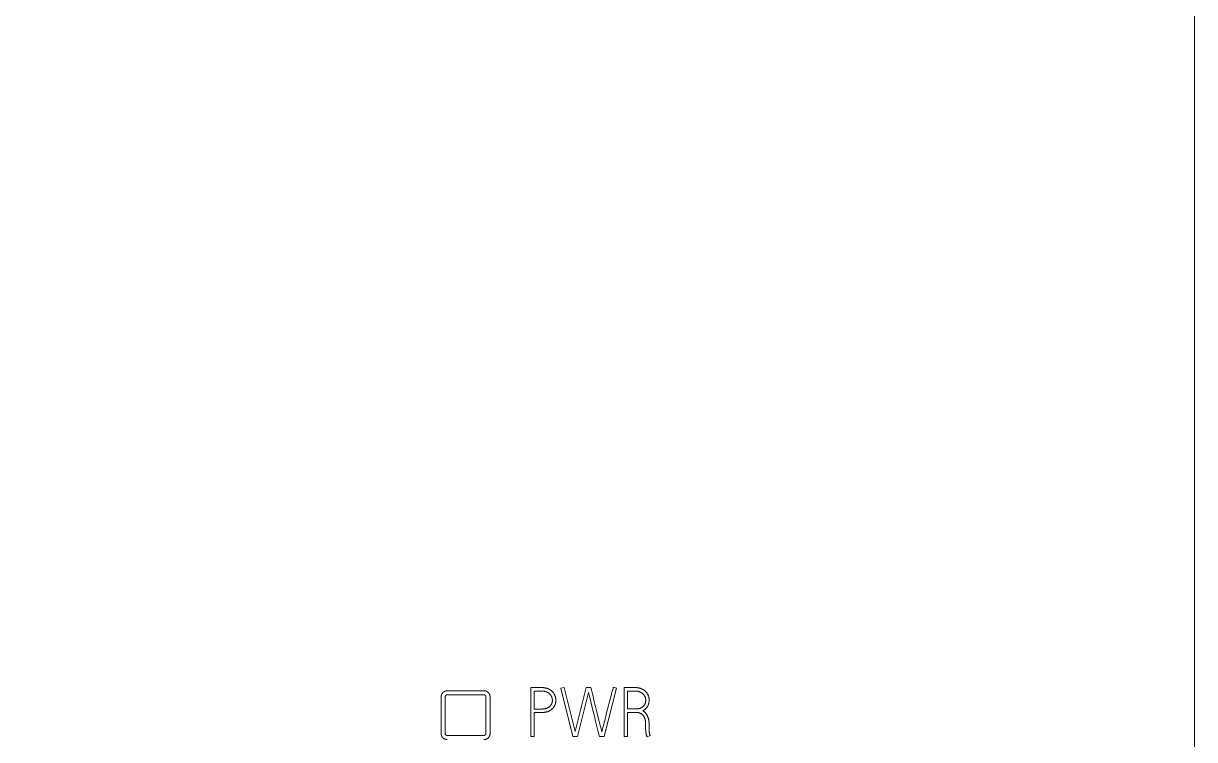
# Model space of a CAD drawing. Header units: millimetres. Extents: x 42356 to 50646, y 31507 to 39566.
# Drawn here: x 47638.77 to 47667.53, y 33808.06 to 33825.65 of the extents above; entities that cross this region are included whole.
import ezdxf

# ---------------------------------------------------------------- set-up
doc = ezdxf.new("R2010")
doc.units = ezdxf.units.MM
doc.set_wipeout_variables(frame=1)
doc.layers.add('000-PI-Oprema', color=30, linetype='Continuous', lineweight=5)

# ---------------------------------------------------------------- blocks, each defined once
blk = doc.blocks.new('PLC_CARD')
blk.add_wipeout([(0, 54.264), (4.898, 54.264), (4.898, 54.031), (5.717, 54.031), (5.717, 56.214), (9.283, 56.214), (9.283, 54.031), (10.09, 54.031), (10.09, 54.264), (15, 54.264), (15, -15.036), (10.09, -15.036), (10.09, -14.803), (9.283, -14.804), (9.283, -16.986), (5.717, -16.986), (5.717, -14.803), (4.898, -14.803), (4.898, -15.036), (0, -15.036)]).dxf.layer = '000-PI-Oprema'
blk = doc.blocks.new('A101_6ES7512-1DK01-0AB0')
at = {"layer": '000-PI-Oprema', "ltscale": 0.25}
blk.add_line((100, 58.55), (100, -58.55), dxfattribs=at)
at = {"layer": '000-PI-Oprema'}
for p, q in [((82.55, -6.5), (81.65, -6.5)), ((82.55, -6.6), (81.65, -6.6)), ((83.7, -7.623), (83.7, -6.423)), ((83.7, -6.423), (83.976, -6.423)), ((83.785, -6.508), (83.785, -6.949)), ((83.976, -6.508), (83.785, -6.508)), ((84.436, -6.438), (84.517, -6.418)), ((84.734, -7.623), (84.436, -6.438)), ((84.517, -6.418), (84.79, -7.503)), ((84.79, -7.503), (85.06, -6.423)), ((85.118, -6.54), (84.847, -7.623)), ((85.06, -6.423), (85.175, -6.423)), ((85.233, -7.007), (85.133, -6.603)), ((85.175, -6.423), (85.196, -6.508)), ((85.196, -6.508), (85.212, -6.572)), ((85.212, -6.572), (85.228, -6.635)), ((85.807, -6.438), (85.501, -7.623)), ((85.726, -6.416), (85.807, -6.438)), ((85.992, -6.423), (85.992, -7.623)), ((86.268, -6.423), (85.992, -6.423)), ((86.077, -6.947), (86.077, -6.508)), ((86.077, -6.508), (86.268, -6.508)), ((81.5, -6.65), (81.5, -7.55)), ((81.6, -6.65), (81.6, -7.55)), ((82.6, -7.55), (82.6, -6.65)), ((82.7, -7.55), (82.7, -6.65)), ((85.228, -6.635), (85.244, -6.699)), ((85.244, -6.699), (85.26, -6.763)), ((85.26, -6.763), (85.276, -6.826)), ((85.276, -6.826), (85.292, -6.89)), ((85.292, -6.89), (85.323, -7.018)), ((86.523, -6.734), (86.523, -6.729)), ((83.785, -6.949), (83.976, -6.949)), ((83.785, -7.034), (83.785, -7.623)), ((83.976, -7.034), (83.785, -7.034)), ((85.269, -7.156), (85.233, -7.007)), ((85.285, -7.22), (85.269, -7.156)), ((85.323, -7.018), (85.375, -7.231)), ((86.281, -6.947), (86.077, -6.947)), ((86.077, -7.623), (86.077, -7.032)), ((86.077, -7.032), (86.278, -7.032)), ((86.303, -7.033), (86.294, -7.033)), ((86.311, -7.034), (86.303, -7.033)), ((86.319, -7.035), (86.311, -7.034)), ((86.319, -7.035), (86.327, -7.036)), ((86.327, -7.036), (86.319, -7.035)), ((86.327, -7.036), (86.335, -7.037)), ((86.335, -7.037), (86.343, -7.039)), ((86.343, -7.039), (86.351, -7.041)), ((86.351, -7.041), (86.359, -7.043)), ((86.358, -7.043), (86.366, -7.045)), ((86.366, -7.045), (86.374, -7.048)), ((86.374, -7.048), (86.382, -7.051)), ((86.381, -7.051), (86.386, -7.052)), ((86.385, -7.052), (86.389, -7.054)), ((86.389, -7.054), (86.393, -7.056)), ((86.392, -7.055), (86.397, -7.057)), ((86.396, -7.057), (86.4, -7.059)), ((86.4, -7.059), (86.404, -7.061)), ((86.403, -7.061), (86.407, -7.063)), ((85.3, -7.284), (85.285, -7.22)), ((85.316, -7.347), (85.3, -7.284)), ((85.332, -7.411), (85.316, -7.347)), ((85.348, -7.475), (85.332, -7.411)), ((85.364, -7.538), (85.348, -7.475)), ((85.375, -7.231), (85.396, -7.316)), ((85.396, -7.316), (85.406, -7.358)), ((85.406, -7.358), (85.417, -7.4)), ((85.417, -7.4), (85.428, -7.443)), ((85.457, -7.456), (85.476, -7.38)), ((85.476, -7.38), (85.516, -7.227)), ((86.521, -7.324), (86.521, -7.452)), ((86.604, -7.412), (86.604, -7.436)), ((86.604, -7.442), (86.604, -7.435)), ((86.606, -7.382), (86.606, -7.348)), ((81.65, -7.6), (82.55, -7.6)), ((83.785, -7.623), (83.7, -7.623)), ((84.847, -7.623), (84.734, -7.623)), ((85.386, -7.623), (85.364, -7.538)), ((85.501, -7.623), (85.386, -7.623)), ((85.992, -7.623), (86.077, -7.623)), ((86.554, -7.631), (86.633, -7.601)), ((86.607, -7.495), (86.607, -7.488))]:
    blk.add_line(p, q, dxfattribs=at)
for points in [[(81.65, -6.5), (81.647, -6.5), (81.644, -6.5), (81.641, -6.5), (81.637, -6.501), (81.634, -6.501), (81.631, -6.501), (81.628, -6.502), (81.625, -6.502), (81.622, -6.503), (81.619, -6.503), (81.616, -6.504), (81.613, -6.505), (81.61, -6.506), (81.607, -6.506), (81.604, -6.507), (81.601, -6.508), (81.598, -6.509), (81.595, -6.511), (81.592, -6.512), (81.589, -6.513), (81.586, -6.514), (81.583, -6.516), (81.581, -6.517), (81.578, -6.519), (81.575, -6.52), (81.572, -6.522), (81.57, -6.523), (81.567, -6.525), (81.564, -6.527), (81.562, -6.529), (81.559, -6.53), (81.557, -6.532), (81.554, -6.534), (81.552, -6.536), (81.55, -6.539), (81.547, -6.541), (81.545, -6.543), (81.543, -6.545), (81.541, -6.547), (81.539, -6.55), (81.537, -6.552), (81.535, -6.554), (81.533, -6.557), (81.531, -6.559), (81.529, -6.562), (81.527, -6.564), (81.525, -6.567), (81.523, -6.57), (81.522, -6.572), (81.52, -6.575), (81.519, -6.578), (81.517, -6.58), (81.516, -6.583), (81.514, -6.586), (81.513, -6.589), (81.512, -6.592), (81.511, -6.595), (81.509, -6.598), (81.508, -6.601), (81.507, -6.603), (81.506, -6.606), (81.506, -6.609), (81.505, -6.613), (81.504, -6.616), (81.503, -6.619), (81.503, -6.622), (81.502, -6.625), (81.502, -6.628), (81.501, -6.631), (81.501, -6.634), (81.501, -6.637), (81.5, -6.641), (81.5, -6.644), (81.5, -6.647), (81.5, -6.65)], [(81.65, -6.6), (81.649, -6.6), (81.647, -6.6), (81.646, -6.6), (81.645, -6.6), (81.643, -6.6), (81.642, -6.601), (81.641, -6.601), (81.64, -6.601), (81.638, -6.601), (81.637, -6.602), (81.636, -6.602), (81.635, -6.602), (81.633, -6.603), (81.632, -6.603), (81.631, -6.604), (81.63, -6.604), (81.628, -6.605), (81.627, -6.605), (81.626, -6.606), (81.625, -6.607), (81.624, -6.607), (81.623, -6.608), (81.622, -6.609), (81.621, -6.61), (81.619, -6.61), (81.618, -6.611), (81.617, -6.612), (81.616, -6.613), (81.616, -6.614), (81.615, -6.615), (81.614, -6.616), (81.613, -6.617), (81.612, -6.618), (81.611, -6.619), (81.61, -6.62), (81.609, -6.621), (81.609, -6.622), (81.608, -6.623), (81.607, -6.624), (81.607, -6.625), (81.606, -6.626), (81.605, -6.627), (81.605, -6.629), (81.604, -6.63), (81.604, -6.631), (81.603, -6.632), (81.603, -6.633), (81.602, -6.635), (81.602, -6.636), (81.602, -6.637), (81.601, -6.638), (81.601, -6.64), (81.601, -6.641), (81.601, -6.642), (81.6, -6.644), (81.6, -6.645), (81.6, -6.646), (81.6, -6.647), (81.6, -6.649), (81.6, -6.65)], [(82.7, -6.65), (82.7, -6.647), (82.7, -6.644), (82.7, -6.641), (82.699, -6.637), (82.699, -6.634), (82.699, -6.631), (82.698, -6.628), (82.698, -6.625), (82.697, -6.622), (82.697, -6.619), (82.696, -6.616), (82.695, -6.613), (82.694, -6.61), (82.694, -6.607), (82.693, -6.604), (82.692, -6.601), (82.691, -6.598), (82.689, -6.595), (82.688, -6.592), (82.687, -6.589), (82.686, -6.586), (82.684, -6.583), (82.683, -6.581), (82.681, -6.578), (82.68, -6.575), (82.678, -6.572), (82.677, -6.57), (82.675, -6.567), (82.673, -6.565), (82.671, -6.562), (82.67, -6.559), (82.668, -6.557), (82.666, -6.554), (82.664, -6.552), (82.662, -6.55), (82.659, -6.547), (82.657, -6.545), (82.655, -6.543), (82.653, -6.541), (82.65, -6.539), (82.648, -6.537), (82.646, -6.535), (82.643, -6.533), (82.641, -6.531), (82.638, -6.529), (82.636, -6.527), (82.633, -6.525), (82.631, -6.523), (82.628, -6.522), (82.625, -6.52), (82.622, -6.519), (82.62, -6.517), (82.617, -6.516), (82.614, -6.514), (82.611, -6.513), (82.608, -6.512), (82.605, -6.511), (82.602, -6.509), (82.6, -6.508), (82.597, -6.507), (82.594, -6.506), (82.591, -6.506), (82.587, -6.505), (82.584, -6.504), (82.581, -6.503), (82.578, -6.503), (82.575, -6.502), (82.572, -6.502), (82.569, -6.501), (82.566, -6.501), (82.563, -6.501), (82.559, -6.5), (82.556, -6.5), (82.553, -6.5), (82.55, -6.5)], [(82.6, -6.65), (82.6, -6.649), (82.6, -6.647), (82.6, -6.646), (82.6, -6.645), (82.6, -6.643), (82.599, -6.642), (82.599, -6.641), (82.599, -6.64), (82.599, -6.638), (82.598, -6.637), (82.598, -6.636), (82.598, -6.635), (82.597, -6.633), (82.597, -6.632), (82.596, -6.631), (82.596, -6.63), (82.595, -6.628), (82.595, -6.627), (82.594, -6.626), (82.593, -6.625), (82.593, -6.624), (82.592, -6.623), (82.591, -6.622), (82.59, -6.621), (82.59, -6.62), (82.589, -6.618), (82.588, -6.617), (82.587, -6.616), (82.586, -6.616), (82.585, -6.615), (82.584, -6.614), (82.583, -6.613), (82.582, -6.612), (82.581, -6.611), (82.58, -6.61), (82.579, -6.609), (82.578, -6.609), (82.577, -6.608), (82.576, -6.607), (82.575, -6.607), (82.574, -6.606), (82.573, -6.605), (82.571, -6.605), (82.57, -6.604), (82.569, -6.604), (82.568, -6.603), (82.567, -6.603), (82.565, -6.602), (82.564, -6.602), (82.563, -6.602), (82.562, -6.601), (82.56, -6.601), (82.559, -6.601), (82.558, -6.601), (82.556, -6.6), (82.555, -6.6), (82.554, -6.6), (82.553, -6.6), (82.551, -6.6), (82.55, -6.6)], [(83.976, -6.423), (83.982, -6.423), (83.987, -6.423), (83.993, -6.423), (83.998, -6.424), (84.004, -6.424), (84.009, -6.424), (84.014, -6.425), (84.02, -6.425), (84.025, -6.426), (84.031, -6.426), (84.036, -6.427), (84.041, -6.428), (84.047, -6.428), (84.052, -6.429), (84.057, -6.43), (84.063, -6.431), (84.068, -6.433), (84.073, -6.434), (84.079, -6.435), (84.084, -6.437), (84.089, -6.438), (84.094, -6.44), (84.099, -6.441), (84.105, -6.443), (84.11, -6.445), (84.115, -6.447), (84.12, -6.449), (84.125, -6.451), (84.13, -6.453), (84.135, -6.456), (84.14, -6.458), (84.145, -6.46), (84.15, -6.463), (84.155, -6.465), (84.159, -6.468), (84.164, -6.471), (84.169, -6.474), (84.173, -6.476), (84.178, -6.479), (84.183, -6.482), (84.187, -6.485), (84.192, -6.489), (84.196, -6.492), (84.2, -6.495), (84.205, -6.499), (84.209, -6.502), (84.213, -6.506), (84.217, -6.509), (84.221, -6.513), (84.225, -6.517), (84.229, -6.521), (84.233, -6.525), (84.236, -6.529), (84.24, -6.533), (84.244, -6.537), (84.247, -6.541), (84.25, -6.545), (84.254, -6.55), (84.257, -6.554), (84.26, -6.558), (84.263, -6.563), (84.266, -6.567), (84.269, -6.572), (84.272, -6.577), (84.275, -6.582), (84.278, -6.586), (84.28, -6.591), (84.283, -6.596), (84.285, -6.601), (84.287, -6.606), (84.29, -6.611), (84.292, -6.616), (84.294, -6.621), (84.296, -6.626), (84.298, -6.631), (84.299, -6.636), (84.301, -6.642), (84.303, -6.647), (84.304, -6.652), (84.306, -6.657), (84.307, -6.663), (84.308, -6.668), (84.309, -6.673), (84.31, -6.679), (84.311, -6.684), (84.312, -6.69), (84.313, -6.695), (84.314, -6.7), (84.314, -6.706), (84.315, -6.711), (84.315, -6.717), (84.316, -6.722), (84.316, -6.728), (84.316, -6.733), (84.316, -6.738), (84.316, -6.744), (84.316, -6.749), (84.315, -6.755), (84.315, -6.76), (84.314, -6.766), (84.314, -6.771), (84.313, -6.777), (84.312, -6.782), (84.311, -6.787), (84.31, -6.793), (84.309, -6.798), (84.308, -6.804), (84.307, -6.809), (84.305, -6.814), (84.304, -6.819), (84.302, -6.825), (84.301, -6.83), (84.299, -6.835), (84.297, -6.84), (84.295, -6.845), (84.293, -6.85), (84.291, -6.855), (84.289, -6.86), (84.286, -6.865), (84.284, -6.87), (84.281, -6.875), (84.279, -6.88), (84.276, -6.884), (84.273, -6.889), (84.27, -6.894), (84.267, -6.898), (84.264, -6.903), (84.261, -6.907), (84.257, -6.911), (84.254, -6.916), (84.25, -6.92), (84.247, -6.924), (84.243, -6.928), (84.239, -6.932), (84.236, -6.936), (84.232, -6.94), (84.228, -6.944), (84.224, -6.947), (84.22, -6.951), (84.216, -6.955), (84.211, -6.958), (84.207, -6.962), (84.203, -6.965), (84.198, -6.968), (84.194, -6.972), (84.19, -6.975), (84.185, -6.978), (84.18, -6.981), (84.176, -6.984), (84.171, -6.986), (84.166, -6.989), (84.162, -6.992), (84.157, -6.994), (84.152, -6.997), (84.147, -6.999), (84.142, -7.001), (84.137, -7.004), (84.132, -7.006), (84.127, -7.008), (84.122, -7.01), (84.116, -7.012), (84.111, -7.014), (84.106, -7.015), (84.101, -7.017), (84.096, -7.018), (84.09, -7.02), (84.085, -7.021), (84.08, -7.023), (84.074, -7.024), (84.069, -7.025), (84.064, -7.026), (84.058, -7.027), (84.053, -7.028), (84.048, -7.029), (84.042, -7.03), (84.037, -7.03), (84.031, -7.031), (84.026, -7.031), (84.02, -7.032), (84.015, -7.032), (84.009, -7.033), (84.004, -7.033), (83.998, -7.033), (83.993, -7.034), (83.987, -7.034), (83.982, -7.034), (83.976, -7.034)], [(83.976, -6.949), (83.983, -6.949), (83.99, -6.949), (83.997, -6.948), (84.004, -6.948), (84.011, -6.947), (84.018, -6.947), (84.025, -6.946), (84.032, -6.945), (84.039, -6.944), (84.046, -6.943), (84.053, -6.941), (84.059, -6.94), (84.066, -6.938), (84.073, -6.936), (84.079, -6.934), (84.086, -6.932), (84.093, -6.93), (84.099, -6.927), (84.105, -6.924), (84.112, -6.921), (84.118, -6.918), (84.124, -6.915), (84.13, -6.912), (84.136, -6.908), (84.142, -6.904), (84.148, -6.9), (84.153, -6.896), (84.159, -6.892), (84.164, -6.887), (84.169, -6.882), (84.174, -6.877), (84.179, -6.872), (84.183, -6.867), (84.188, -6.862), (84.192, -6.856), (84.196, -6.85), (84.2, -6.844), (84.203, -6.838), (84.207, -6.832), (84.21, -6.826), (84.213, -6.82), (84.216, -6.813), (84.218, -6.807), (84.22, -6.8), (84.222, -6.794), (84.224, -6.787), (84.226, -6.78), (84.227, -6.773), (84.229, -6.766), (84.23, -6.759), (84.23, -6.752), (84.231, -6.745), (84.231, -6.738), (84.231, -6.731), (84.231, -6.724), (84.23, -6.718), (84.229, -6.711), (84.228, -6.704), (84.227, -6.697), (84.226, -6.69), (84.224, -6.683), (84.223, -6.676), (84.221, -6.67), (84.218, -6.663), (84.216, -6.656), (84.213, -6.65), (84.21, -6.644), (84.207, -6.637), (84.204, -6.631), (84.201, -6.625), (84.197, -6.619), (84.193, -6.613), (84.189, -6.607), (84.185, -6.602), (84.181, -6.596), (84.177, -6.591), (84.172, -6.586), (84.167, -6.581), (84.162, -6.576), (84.157, -6.571), (84.152, -6.567), (84.146, -6.562), (84.141, -6.558), (84.135, -6.554), (84.129, -6.55), (84.123, -6.546), (84.117, -6.543), (84.111, -6.54), (84.105, -6.537), (84.099, -6.534), (84.093, -6.531), (84.086, -6.528), (84.08, -6.526), (84.073, -6.523), (84.066, -6.521), (84.06, -6.519), (84.053, -6.517), (84.046, -6.516), (84.039, -6.514), (84.032, -6.513), (84.025, -6.512), (84.018, -6.511), (84.011, -6.51), (84.004, -6.509), (83.997, -6.509), (83.99, -6.508), (83.983, -6.508), (83.976, -6.508)], [(85.133, -6.603), (85.128, -6.582), (85.123, -6.561), (85.118, -6.54)], [(85.673, -6.619), (85.68, -6.594), (85.686, -6.568), (85.693, -6.543), (85.699, -6.518), (85.706, -6.492), (85.712, -6.467), (85.719, -6.442), (85.726, -6.416)], [(86.453, -6.991), (86.463, -6.985), (86.474, -6.979), (86.484, -6.972), (86.493, -6.966), (86.503, -6.959), (86.512, -6.951), (86.521, -6.943), (86.525, -6.939), (86.529, -6.935), (86.533, -6.93), (86.537, -6.926), (86.541, -6.922), (86.545, -6.917), (86.549, -6.912), (86.552, -6.907), (86.556, -6.903), (86.559, -6.898), (86.565, -6.888), (86.571, -6.877), (86.577, -6.867), (86.582, -6.856), (86.586, -6.845), (86.59, -6.834), (86.594, -6.823), (86.597, -6.811), (86.6, -6.8), (86.602, -6.788), (86.604, -6.776), (86.606, -6.765), (86.607, -6.753), (86.607, -6.741), (86.607, -6.729), (86.607, -6.717), (86.606, -6.705), (86.605, -6.694), (86.603, -6.682), (86.601, -6.67), (86.598, -6.659), (86.595, -6.647), (86.592, -6.636), (86.588, -6.625), (86.583, -6.614), (86.579, -6.603), (86.573, -6.592), (86.568, -6.582), (86.562, -6.572), (86.555, -6.562), (86.548, -6.552), (86.541, -6.543), (86.534, -6.534), (86.526, -6.525), (86.517, -6.516), (86.509, -6.508), (86.5, -6.5), (86.491, -6.493), (86.481, -6.486), (86.471, -6.479), (86.461, -6.473), (86.451, -6.467), (86.441, -6.461), (86.43, -6.456), (86.419, -6.452), (86.408, -6.447), (86.397, -6.443), (86.386, -6.44), (86.374, -6.436), (86.363, -6.434), (86.351, -6.431), (86.339, -6.429), (86.328, -6.427), (86.316, -6.426), (86.304, -6.424), (86.292, -6.424), (86.28, -6.423), (86.268, -6.423)], [(86.268, -6.508), (86.275, -6.508), (86.282, -6.508), (86.289, -6.509)], [(86.283, -6.508), (86.278, -6.508), (86.273, -6.508)], [(86.288, -6.509), (86.296, -6.509), (86.303, -6.51), (86.309, -6.511), (86.316, -6.512), (86.323, -6.513), (86.33, -6.514), (86.336, -6.515), (86.343, -6.517), (86.35, -6.519), (86.356, -6.52), (86.363, -6.523), (86.369, -6.525), (86.376, -6.527), (86.382, -6.53), (86.388, -6.532), (86.394, -6.535), (86.4, -6.538), (86.406, -6.541), (86.412, -6.545), (86.418, -6.548), (86.424, -6.552), (86.43, -6.556), (86.435, -6.56), (86.441, -6.564), (86.446, -6.568), (86.451, -6.573), (86.456, -6.577), (86.461, -6.582), (86.466, -6.587), (86.47, -6.592), (86.475, -6.598), (86.479, -6.603), (86.483, -6.609), (86.487, -6.614), (86.49, -6.62), (86.494, -6.626), (86.497, -6.632), (86.5, -6.638), (86.503, -6.645), (86.506, -6.651), (86.509, -6.657), (86.511, -6.664), (86.513, -6.67), (86.515, -6.677), (86.517, -6.684), (86.518, -6.69), (86.519, -6.697), (86.521, -6.704), (86.521, -6.711), (86.522, -6.717), (86.523, -6.724)], [(86.303, -6.51), (86.298, -6.509), (86.293, -6.509)], [(86.323, -6.513), (86.318, -6.512), (86.313, -6.511), (86.308, -6.51)], [(86.395, -6.535), (86.39, -6.533), (86.386, -6.531), (86.381, -6.529), (86.376, -6.527), (86.372, -6.526), (86.367, -6.524), (86.362, -6.522), (86.357, -6.521), (86.353, -6.52), (86.348, -6.518), (86.343, -6.517), (86.338, -6.516), (86.333, -6.515), (86.328, -6.514)], [(86.408, -6.542), (86.404, -6.54), (86.399, -6.538)], [(86.425, -6.552), (86.421, -6.55), (86.417, -6.547), (86.412, -6.545)], [(86.441, -6.564), (86.437, -6.561), (86.433, -6.558), (86.429, -6.555)], [(86.453, -6.574), (86.449, -6.571), (86.445, -6.567)], [(86.517, -6.685), (86.516, -6.68), (86.514, -6.675), (86.513, -6.67), (86.511, -6.665), (86.51, -6.661), (86.508, -6.656), (86.506, -6.651), (86.504, -6.647), (86.502, -6.642), (86.5, -6.638), (86.498, -6.633), (86.495, -6.629), (86.493, -6.624), (86.49, -6.62), (86.488, -6.616), (86.485, -6.612), (86.482, -6.608), (86.479, -6.604), (86.476, -6.6), (86.473, -6.596), (86.47, -6.592), (86.467, -6.588), (86.463, -6.584), (86.46, -6.581), (86.456, -6.577)], [(85.516, -7.227), (85.542, -7.126), (85.548, -7.101), (85.555, -7.075), (85.673, -6.619)], [(86.523, -6.724), (86.523, -6.731), (86.523, -6.738), (86.522, -6.745), (86.522, -6.752), (86.521, -6.758), (86.521, -6.765), (86.519, -6.772), (86.518, -6.779), (86.517, -6.786), (86.515, -6.792), (86.513, -6.799), (86.511, -6.805), (86.509, -6.812), (86.506, -6.818), (86.503, -6.824), (86.5, -6.831), (86.497, -6.837), (86.494, -6.843), (86.49, -6.848), (86.486, -6.854), (86.482, -6.86), (86.478, -6.865), (86.474, -6.871), (86.469, -6.876), (86.465, -6.881), (86.46, -6.885), (86.454, -6.89), (86.449, -6.895), (86.444, -6.899), (86.438, -6.903), (86.432, -6.907), (86.427, -6.91), (86.421, -6.914), (86.415, -6.917), (86.409, -6.92), (86.402, -6.923), (86.396, -6.926), (86.39, -6.928), (86.383, -6.931), (86.377, -6.933), (86.37, -6.935), (86.364, -6.937), (86.357, -6.939), (86.35, -6.94), (86.343, -6.942), (86.337, -6.943), (86.33, -6.944), (86.323, -6.945), (86.316, -6.946), (86.309, -6.946), (86.302, -6.947), (86.295, -6.947), (86.288, -6.947), (86.281, -6.947)], [(86.521, -6.704), (86.52, -6.699), (86.519, -6.694), (86.518, -6.69)], [(86.523, -6.724), (86.522, -6.719), (86.522, -6.714), (86.521, -6.709)], [(86.278, -7.032), (86.286, -7.032), (86.294, -7.033)], [(86.407, -7.063), (86.411, -7.065), (86.414, -7.068), (86.418, -7.07), (86.421, -7.072), (86.425, -7.074), (86.428, -7.077), (86.431, -7.079), (86.434, -7.082), (86.437, -7.084), (86.441, -7.087), (86.444, -7.09), (86.447, -7.093), (86.449, -7.096), (86.452, -7.098), (86.455, -7.101), (86.458, -7.105), (86.46, -7.108), (86.463, -7.111), (86.466, -7.114), (86.468, -7.117), (86.47, -7.121), (86.473, -7.124), (86.475, -7.127), (86.477, -7.131), (86.479, -7.134), (86.483, -7.141), (86.487, -7.149), (86.491, -7.156), (86.494, -7.163), (86.497, -7.171), (86.5, -7.179), (86.502, -7.186), (86.505, -7.194), (86.507, -7.202), (86.509, -7.21), (86.511, -7.218), (86.512, -7.226), (86.514, -7.234), (86.515, -7.242), (86.516, -7.25), (86.517, -7.258), (86.518, -7.267), (86.519, -7.275), (86.52, -7.283), (86.52, -7.291), (86.521, -7.299), (86.521, -7.307), (86.521, -7.315), (86.521, -7.324)], [(86.521, -7.328), (86.521, -7.32), (86.521, -7.312), (86.521, -7.304), (86.52, -7.296), (86.52, -7.288), (86.519, -7.28), (86.519, -7.272), (86.518, -7.264), (86.517, -7.256), (86.516, -7.248), (86.515, -7.24), (86.513, -7.232), (86.512, -7.224), (86.51, -7.216), (86.508, -7.208), (86.506, -7.2), (86.504, -7.192), (86.502, -7.184), (86.499, -7.177), (86.496, -7.169), (86.493, -7.162), (86.49, -7.154), (86.486, -7.147), (86.482, -7.14), (86.478, -7.133), (86.476, -7.129), (86.474, -7.126), (86.472, -7.123), (86.469, -7.119), (86.467, -7.116), (86.465, -7.113), (86.462, -7.11), (86.459, -7.106), (86.457, -7.103), (86.454, -7.1), (86.451, -7.097), (86.448, -7.095), (86.446, -7.092), (86.443, -7.089), (86.44, -7.086), (86.437, -7.084), (86.433, -7.081), (86.43, -7.079), (86.427, -7.076), (86.424, -7.074), (86.42, -7.071), (86.417, -7.069), (86.414, -7.067), (86.41, -7.065)], [(86.606, -7.348), (86.606, -7.33), (86.606, -7.32), (86.605, -7.311), (86.605, -7.302), (86.605, -7.293), (86.604, -7.283), (86.603, -7.274), (86.602, -7.265), (86.602, -7.255), (86.6, -7.246), (86.599, -7.237), (86.598, -7.228), (86.596, -7.219), (86.595, -7.21), (86.593, -7.201), (86.591, -7.192), (86.588, -7.183), (86.586, -7.174), (86.583, -7.165), (86.58, -7.156), (86.577, -7.148), (86.574, -7.139), (86.57, -7.13), (86.567, -7.122), (86.563, -7.113), (86.559, -7.105), (86.554, -7.097), (86.549, -7.089), (86.545, -7.081), (86.539, -7.073), (86.534, -7.066), (86.529, -7.058), (86.523, -7.051), (86.517, -7.044), (86.511, -7.037), (86.507, -7.034), (86.504, -7.03), (86.501, -7.027), (86.497, -7.024), (86.494, -7.021), (86.491, -7.018), (86.487, -7.015), (86.483, -7.012), (86.48, -7.009), (86.476, -7.006), (86.472, -7.003), (86.469, -7.001), (86.465, -6.998), (86.461, -6.995), (86.457, -6.993), (86.453, -6.991)], [(85.428, -7.443), (85.434, -7.464), (85.439, -7.485), (85.444, -7.507)], [(85.444, -7.507), (85.45, -7.481), (85.457, -7.456)], [(86.521, -7.452), (86.521, -7.458), (86.521, -7.465), (86.522, -7.472), (86.522, -7.479), (86.522, -7.486), (86.523, -7.492), (86.524, -7.499), (86.524, -7.506), (86.525, -7.513), (86.526, -7.519), (86.527, -7.526), (86.528, -7.533), (86.529, -7.54), (86.531, -7.546), (86.532, -7.553), (86.533, -7.56), (86.535, -7.566), (86.537, -7.573), (86.538, -7.579), (86.54, -7.586), (86.542, -7.593), (86.544, -7.599), (86.546, -7.606), (86.548, -7.612), (86.55, -7.618), (86.552, -7.625), (86.554, -7.631)], [(86.604, -7.412), (86.604, -7.408), (86.604, -7.405), (86.604, -7.402), (86.605, -7.398), (86.605, -7.395), (86.605, -7.392), (86.605, -7.388), (86.606, -7.385), (86.606, -7.382)], [(86.607, -7.488), (86.606, -7.482), (86.606, -7.478), (86.606, -7.475), (86.605, -7.472), (86.605, -7.468), (86.605, -7.465), (86.605, -7.462), (86.605, -7.458), (86.605, -7.455), (86.604, -7.452), (86.604, -7.448), (86.604, -7.445), (86.604, -7.442)], [(81.5, -7.55), (81.5, -7.553), (81.5, -7.556), (81.5, -7.559), (81.501, -7.563), (81.501, -7.566), (81.501, -7.569), (81.502, -7.572), (81.502, -7.575), (81.503, -7.578), (81.503, -7.581), (81.504, -7.584), (81.505, -7.587), (81.505, -7.59), (81.506, -7.593), (81.507, -7.596), (81.508, -7.599), (81.509, -7.602), (81.511, -7.605), (81.512, -7.608), (81.513, -7.611), (81.514, -7.614), (81.516, -7.617), (81.517, -7.619), (81.519, -7.622), (81.52, -7.625), (81.522, -7.628), (81.523, -7.63), (81.525, -7.633), (81.527, -7.635), (81.529, -7.638), (81.53, -7.641), (81.532, -7.643), (81.534, -7.646), (81.536, -7.648), (81.538, -7.65), (81.541, -7.653), (81.543, -7.655), (81.545, -7.657), (81.547, -7.659), (81.55, -7.661), (81.552, -7.663), (81.554, -7.665), (81.557, -7.667), (81.559, -7.669), (81.562, -7.671), (81.564, -7.673), (81.567, -7.675), (81.569, -7.677), (81.572, -7.678), (81.575, -7.68), (81.578, -7.681), (81.58, -7.683), (81.583, -7.684), (81.586, -7.686), (81.589, -7.687), (81.592, -7.688), (81.595, -7.689), (81.598, -7.691), (81.6, -7.692), (81.603, -7.693), (81.606, -7.694), (81.609, -7.694), (81.613, -7.695), (81.616, -7.696), (81.619, -7.697), (81.622, -7.697), (81.625, -7.698), (81.628, -7.698), (81.631, -7.699), (81.634, -7.699), (81.637, -7.699), (81.641, -7.7), (81.644, -7.7), (81.647, -7.7), (81.65, -7.7)], [(81.6, -7.55), (81.6, -7.551), (81.6, -7.553), (81.6, -7.554), (81.6, -7.555), (81.6, -7.557), (81.601, -7.558), (81.601, -7.559), (81.601, -7.56), (81.601, -7.562), (81.602, -7.563), (81.602, -7.564), (81.602, -7.565), (81.603, -7.567), (81.603, -7.568), (81.604, -7.569), (81.604, -7.57), (81.605, -7.572), (81.605, -7.573), (81.606, -7.574), (81.607, -7.575), (81.607, -7.576), (81.608, -7.577), (81.609, -7.578), (81.61, -7.579), (81.61, -7.58), (81.611, -7.582), (81.612, -7.583), (81.613, -7.584), (81.614, -7.584), (81.615, -7.585), (81.616, -7.586), (81.617, -7.587), (81.618, -7.588), (81.619, -7.589), (81.62, -7.59), (81.621, -7.591), (81.622, -7.591), (81.623, -7.592), (81.624, -7.593), (81.625, -7.593), (81.626, -7.594), (81.627, -7.595), (81.629, -7.595), (81.63, -7.596), (81.631, -7.596), (81.632, -7.597), (81.633, -7.597), (81.635, -7.598), (81.636, -7.598), (81.637, -7.598), (81.638, -7.599), (81.64, -7.599), (81.641, -7.599), (81.642, -7.599), (81.644, -7.6), (81.645, -7.6), (81.646, -7.6), (81.647, -7.6), (81.649, -7.6), (81.65, -7.6)], [(82.55, -7.6), (82.551, -7.6), (82.553, -7.6), (82.554, -7.6), (82.555, -7.6), (82.557, -7.6), (82.558, -7.599), (82.559, -7.599), (82.56, -7.599), (82.562, -7.599), (82.563, -7.598), (82.564, -7.598), (82.565, -7.598), (82.567, -7.597), (82.568, -7.597), (82.569, -7.596), (82.57, -7.596), (82.572, -7.595), (82.573, -7.595), (82.574, -7.594), (82.575, -7.593), (82.576, -7.593), (82.577, -7.592), (82.578, -7.591), (82.579, -7.59), (82.581, -7.59), (82.582, -7.589), (82.583, -7.588), (82.584, -7.587), (82.584, -7.586), (82.585, -7.585), (82.586, -7.584), (82.587, -7.583), (82.588, -7.582), (82.589, -7.581), (82.59, -7.58), (82.591, -7.579), (82.591, -7.578), (82.592, -7.577), (82.593, -7.576), (82.593, -7.575), (82.594, -7.574), (82.595, -7.573), (82.595, -7.571), (82.596, -7.57), (82.596, -7.569), (82.597, -7.568), (82.597, -7.567), (82.598, -7.565), (82.598, -7.564), (82.598, -7.563), (82.599, -7.562), (82.599, -7.56), (82.599, -7.559), (82.599, -7.558), (82.6, -7.556), (82.6, -7.555), (82.6, -7.554), (82.6, -7.553), (82.6, -7.551), (82.6, -7.55)], [(82.55, -7.7), (82.553, -7.7), (82.556, -7.7), (82.559, -7.7), (82.563, -7.699), (82.566, -7.699), (82.569, -7.699), (82.572, -7.698), (82.575, -7.698), (82.578, -7.697), (82.581, -7.697), (82.584, -7.696), (82.587, -7.695), (82.59, -7.694), (82.593, -7.694), (82.596, -7.693), (82.599, -7.692), (82.602, -7.691), (82.605, -7.689), (82.608, -7.688), (82.611, -7.687), (82.614, -7.686), (82.617, -7.684), (82.619, -7.683), (82.622, -7.681), (82.625, -7.68), (82.628, -7.678), (82.63, -7.677), (82.633, -7.675), (82.636, -7.673), (82.638, -7.671), (82.641, -7.67), (82.643, -7.668), (82.646, -7.666), (82.648, -7.664), (82.65, -7.661), (82.653, -7.659), (82.655, -7.657), (82.657, -7.655), (82.659, -7.653), (82.661, -7.65), (82.663, -7.648), (82.665, -7.646), (82.667, -7.643), (82.669, -7.641), (82.671, -7.638), (82.673, -7.636), (82.675, -7.633), (82.677, -7.63), (82.678, -7.628), (82.68, -7.625), (82.681, -7.622), (82.683, -7.62), (82.684, -7.617), (82.686, -7.614), (82.687, -7.611), (82.688, -7.608), (82.689, -7.605), (82.691, -7.602), (82.692, -7.599), (82.693, -7.597), (82.694, -7.594), (82.694, -7.591), (82.695, -7.587), (82.696, -7.584), (82.697, -7.581), (82.697, -7.578), (82.698, -7.575), (82.698, -7.572), (82.699, -7.569), (82.699, -7.566), (82.699, -7.563), (82.7, -7.559), (82.7, -7.556), (82.7, -7.553), (82.7, -7.55)], [(86.633, -7.601), (86.631, -7.598), (86.63, -7.595), (86.629, -7.592), (86.628, -7.589), (86.627, -7.586), (86.626, -7.583), (86.625, -7.579), (86.624, -7.576), (86.623, -7.573), (86.622, -7.57), (86.621, -7.567), (86.62, -7.564), (86.619, -7.56), (86.618, -7.557), (86.617, -7.554), (86.616, -7.551), (86.615, -7.547), (86.615, -7.544), (86.614, -7.541), (86.613, -7.538), (86.613, -7.534), (86.612, -7.531), (86.611, -7.528), (86.611, -7.525), (86.61, -7.521), (86.61, -7.518), (86.609, -7.515), (86.609, -7.511), (86.609, -7.508), (86.608, -7.505), (86.608, -7.501), (86.607, -7.498), (86.607, -7.495)]]:
    blk.add_lwpolyline(points, dxfattribs=at)

msp = doc.modelspace()

# ---------------------------------------------------------------- block references
at = {"layer": '000-PI-Oprema'}
msp.add_blockref('PLC_CARD', (47667.526, 33818.095), dxfattribs=at)

# ---------------------------------------------------------------- next in the draw order: wipeouts: each hides what was drawn before it
msp.add_wipeout([(47567.526, 33874.308), (47667.526, 33874.308), (47667.526, 33757.208), (47567.526, 33757.208)]).dxf.layer = '000-PI-Oprema'

# ---------------------------------------------------------------- next in the draw order: block references
msp.add_blockref('A101_6ES7512-1DK01-0AB0', (47567.526, 33815.758), dxfattribs=at)

doc.saveas('drawing.dxf')
